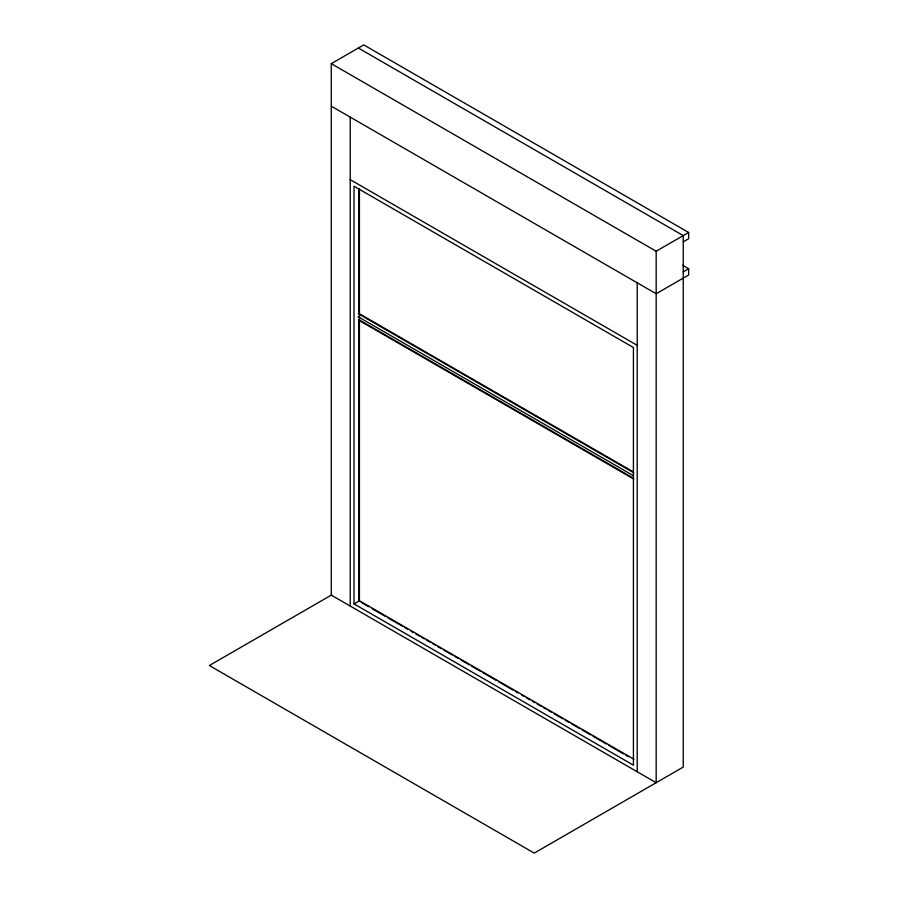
<?xml version="1.0" encoding="UTF-8"?>
<svg xmlns="http://www.w3.org/2000/svg" width="898" height="898" viewBox="0 0 898 898"><rect width="100%" height="100%" fill="white"/><g stroke="black" fill="none" stroke-linecap="round" stroke-linejoin="round"><path stroke-width="1.35" d="M331.272 63.657L656.169 251.238L656.169 782.708L331.272 595.127L331.272 63.657L363.757 44.9L688.654 232.481L688.654 238.733L683.243 241.854M656.169 251.238L688.654 232.481M683.243 271.87L688.654 268.738L688.654 274.99L656.169 293.747L331.272 106.177M331.699 594.891L209.346 665.519L534.243 853.1L683.243 767.072L683.243 235.602L358.347 48.032M354.014 603.883L633.427 765.197L633.427 347.526L354.014 186.212L354.014 603.883L359.425 600.762L633.977 759.27M682.592 265.247L688.654 268.738M350.22 179.645L637.21 345.337M633.18 471.809L358.886 313.447L358.886 189.265M358.347 313.761L633.853 472.831M358.055 316.725L632.944 475.424M633.18 478.062L358.886 319.699L358.886 601.076M358.347 320.014L633.853 479.083M361.31 602.468L368.595 606.678M372.232 608.777L385.59 616.488M388.015 617.891L402.573 626.299M405.009 627.702L407.434 629.105M411.071 631.204L413.507 632.607M415.931 634.01L419.568 636.11M421.993 637.513L424.428 638.905M426.853 640.308L430.49 642.418M432.926 643.81L435.35 645.213M437.775 646.616L441.412 648.715M443.848 650.118L452.345 655.024M454.77 656.427L458.407 658.526M460.831 659.929L469.328 664.834M471.764 666.237L480.25 671.143M482.686 672.546L496.033 680.257M498.457 681.649L513.027 690.057M515.452 691.46L517.877 692.863M521.525 694.962L523.949 696.365M526.374 697.768L530.011 699.868M532.447 701.271L534.871 702.674M537.296 704.077L540.944 706.176M543.369 707.579L545.793 708.982M548.218 710.385L551.866 712.484M554.291 713.888L562.788 718.793M565.212 720.196L568.849 722.295M571.285 723.698L579.782 728.604M582.207 730.007L590.704 734.912M593.129 736.304L606.476 744.015M608.9 745.419L623.47 753.826M625.895 755.229L628.319 756.632M637.21 282.814L637.21 771.764M359.425 188.692L359.425 600.762M350.22 117.122L350.22 606.071"/></g></svg>
